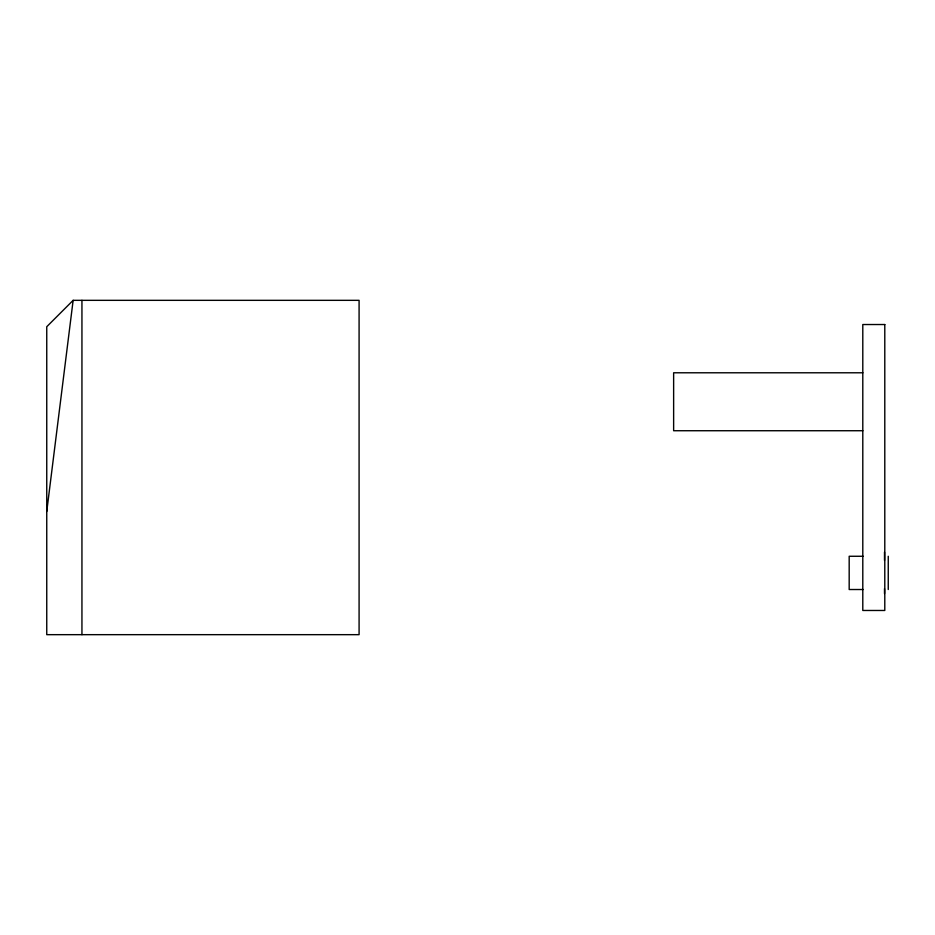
<?xml version="1.0" encoding="UTF-8"?>
<svg xmlns="http://www.w3.org/2000/svg" width="935" height="935" viewBox="0 0 935 935"><rect width="100%" height="100%" fill="white"/><g stroke="black" fill="none" stroke-linecap="round" stroke-linejoin="round"><path stroke-width="1.4" d="M46.75 511.492L73.14 300.334L359.087 300.334L359.087 634.666L46.75 634.666L46.75 326.724L73.14 300.334M862.853 372.784L673.632 372.784L673.632 430.731L862.853 430.731M863.169 556.267L849.179 556.267L849.179 589.517L863.169 589.517M888.25 556.267L888.25 589.517M884.51 552.117L884.51 560.416M884.51 588.629L884.51 593.631M81.941 300.334L81.941 634.666M884.79 324.527L862.795 324.527L862.795 610.473L884.79 610.473L884.79 324.527"/></g></svg>
